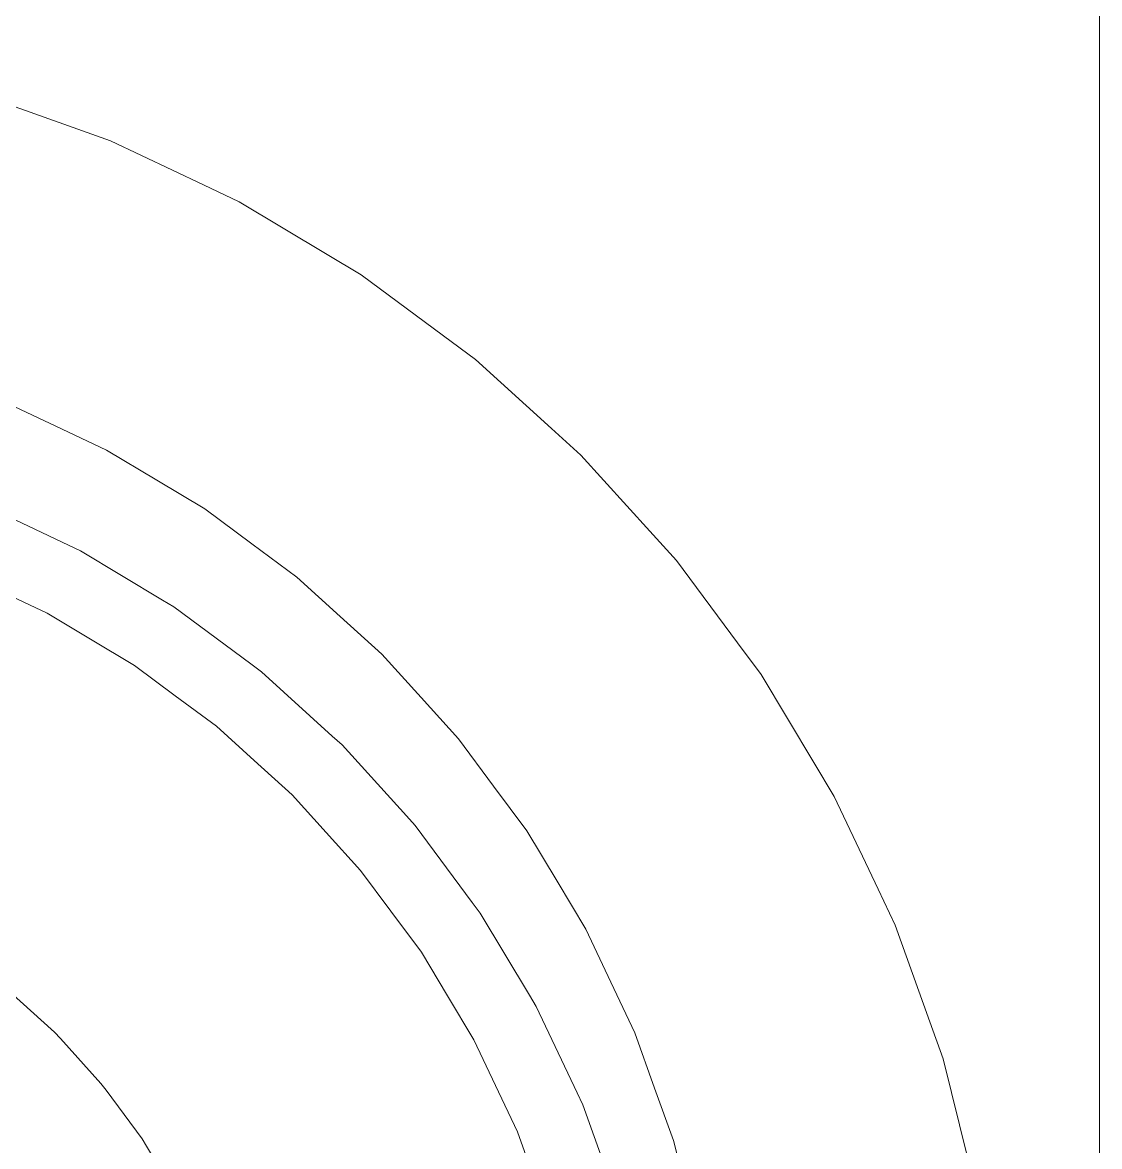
# Model space of a CAD drawing. Header units: centimetres. Extents: x -214 to 137, y -175 to 4.
# Drawn here: x 6.57 to 16.97, y -107.8 to -96.95 of the extents above; entities that cross this region are included whole.
import ezdxf

# ---------------------------------------------------------------- set-up
doc = ezdxf.new("R2010")
doc.units = ezdxf.units.CM
doc.header["$MEASUREMENT"] = 0
doc.layers.add('layer 1', color=7, linetype='Continuous')

msp = doc.modelspace()

# ---------------------------------------------------------------- linework, layer by layer
at = {"layer": 'layer 1', "color": 5, "lineweight": 9}
for points in [[(16.97057, -175.16373), (16.97057, -175.16373), (16.97057, -75.16373), (16.97057, -75.16373)], [(7.06487, -97.96183), (7.06487, -97.96183), (6.13166, -97.62792), (6.13166, -97.62792)], [(7.42456, -98.09053), (7.42456, -98.09053), (7.06487, -97.96183), (7.06487, -97.96183)], [(8.32055, -98.51432), (8.32055, -98.51432), (7.42456, -98.09053), (7.42456, -98.09053)], [(8.66589, -98.67765), (8.66589, -98.67765), (8.32055, -98.51432), (8.32055, -98.51432)], [(9.51603, -99.18721), (9.51603, -99.18721), (8.66589, -98.67765), (8.66589, -98.67765)], [(9.8437, -99.38361), (9.8437, -99.38361), (9.51603, -99.18721), (9.51603, -99.18721)], [(10.6398, -99.97404), (10.6398, -99.97404), (9.8437, -99.38361), (9.8437, -99.38361)], [(10.94664, -100.20162), (10.94664, -100.20162), (10.6398, -99.97404), (10.6398, -99.97404)], [(11.68103, -100.86724), (11.68103, -100.86724), (10.94664, -100.20162), (10.94664, -100.20162)], [(6.38407, -100.60247), (6.38407, -100.60247), (6.89631, -100.84475), (6.89631, -100.84475)], [(6.89631, -100.84475), (6.89631, -100.84475), (7.3842, -101.0755), (7.3842, -101.0755)], [(11.96409, -101.12379), (11.96409, -101.12379), (11.68103, -100.86724), (11.68103, -100.86724)], [(7.3842, -101.0755), (7.3842, -101.0755), (7.87023, -101.36682), (7.87023, -101.36682)], [(12.6297, -101.85819), (12.6297, -101.85819), (11.96409, -101.12379), (11.96409, -101.12379)], [(7.87023, -101.36682), (7.87023, -101.36682), (8.33315, -101.64429), (8.33315, -101.64429)], [(7.01809, -101.99507), (7.01809, -101.99507), (6.18259, -101.5999), (6.18259, -101.5999)], [(7.01809, -101.99507), (7.01809, -101.99507), (6.18259, -101.5999), (6.18259, -101.5999)], [(7.01809, -101.99507), (7.01809, -101.99507), (6.18259, -101.5999), (6.18259, -101.5999)], [(7.01809, -101.99507), (7.01809, -101.99507), (6.18259, -101.5999), (6.18259, -101.5999)], [(7.01809, -101.99507), (7.01809, -101.99507), (6.18259, -101.5999), (6.18259, -101.5999)], [(8.33315, -101.64429), (8.33315, -101.64429), (8.78828, -101.98185), (8.78828, -101.98185)], [(12.88625, -102.14125), (12.88625, -102.14125), (12.6297, -101.85819), (12.6297, -101.85819)], [(7.13336, -102.04959), (7.13336, -102.04959), (7.01809, -101.99507), (7.01809, -101.99507)], [(7.13336, -102.04959), (7.13336, -102.04959), (7.01809, -101.99507), (7.01809, -101.99507)], [(7.13336, -102.04959), (7.13336, -102.04959), (7.01809, -101.99507), (7.01809, -101.99507)], [(7.13336, -102.04959), (7.13336, -102.04959), (7.01809, -101.99507), (7.01809, -101.99507)], [(7.13336, -102.04959), (7.13336, -102.04959), (7.01809, -101.99507), (7.01809, -101.99507)], [(8.78828, -101.98185), (8.78828, -101.98185), (9.22178, -102.30335), (9.22178, -102.30335)], [(7.9261, -102.52475), (7.9261, -102.52475), (7.13336, -102.04959), (7.13336, -102.04959)], [(7.9261, -102.52475), (7.9261, -102.52475), (7.13336, -102.04959), (7.13336, -102.04959)], [(7.9261, -102.52475), (7.9261, -102.52475), (7.13336, -102.04959), (7.13336, -102.04959)], [(7.9261, -102.52475), (7.9261, -102.52475), (7.13336, -102.04959), (7.13336, -102.04959)], [(7.9261, -102.52475), (7.9261, -102.52475), (7.13336, -102.04959), (7.13336, -102.04959)], [(13.47667, -102.93735), (13.47667, -102.93735), (12.88625, -102.14125), (12.88625, -102.14125)], [(9.22178, -102.30335), (9.22178, -102.30335), (9.64164, -102.68389), (9.64164, -102.68389)], [(8.03547, -102.59031), (8.03547, -102.59031), (7.9261, -102.52475), (7.9261, -102.52475)], [(8.03547, -102.59031), (8.03547, -102.59031), (7.9261, -102.52475), (7.9261, -102.52475)], [(8.03547, -102.59031), (8.03547, -102.59031), (7.9261, -102.52475), (7.9261, -102.52475)], [(8.03547, -102.59031), (8.03547, -102.59031), (7.9261, -102.52475), (7.9261, -102.52475)], [(8.03547, -102.59031), (8.03547, -102.59031), (7.9261, -102.52475), (7.9261, -102.52475)], [(8.77782, -103.14088), (8.77782, -103.14088), (8.03547, -102.59031), (8.03547, -102.59031)], [(8.77782, -103.14088), (8.77782, -103.14088), (8.03547, -102.59031), (8.03547, -102.59031)], [(8.77782, -103.14088), (8.77782, -103.14088), (8.03547, -102.59031), (8.03547, -102.59031)], [(8.77782, -103.14088), (8.77782, -103.14088), (8.03547, -102.59031), (8.03547, -102.59031)], [(8.77782, -103.14088), (8.77782, -103.14088), (8.03547, -102.59031), (8.03547, -102.59031)], [(9.64164, -102.68389), (9.64164, -102.68389), (10.04153, -103.04634), (10.04153, -103.04634)], [(13.70424, -103.2442), (13.70424, -103.2442), (13.47667, -102.93735), (13.47667, -102.93735)], [(10.04153, -103.04634), (10.04153, -103.04634), (10.42206, -103.4662), (10.42206, -103.4662)], [(8.88024, -103.21683), (8.88024, -103.21683), (8.77782, -103.14088), (8.77782, -103.14088)], [(8.88024, -103.21683), (8.88024, -103.21683), (8.77782, -103.14088), (8.77782, -103.14088)], [(8.88024, -103.21683), (8.88024, -103.21683), (8.77782, -103.14088), (8.77782, -103.14088)], [(8.88024, -103.21683), (8.88024, -103.21683), (8.77782, -103.14088), (8.77782, -103.14088)], [(8.88024, -103.21683), (8.88024, -103.21683), (8.77782, -103.14088), (8.77782, -103.14088)], [(9.56506, -103.83752), (9.56506, -103.83752), (8.88024, -103.21683), (8.88024, -103.21683)], [(9.56506, -103.83752), (9.56506, -103.83752), (8.88024, -103.21683), (8.88024, -103.21683)], [(9.56506, -103.83752), (9.56506, -103.83752), (8.88024, -103.21683), (8.88024, -103.21683)], [(9.56506, -103.83752), (9.56506, -103.83752), (8.88024, -103.21683), (8.88024, -103.21683)], [(9.56506, -103.83752), (9.56506, -103.83752), (8.88024, -103.21683), (8.88024, -103.21683)], [(14.2138, -104.09434), (14.2138, -104.09434), (13.70424, -103.2442), (13.70424, -103.2442)], [(10.42206, -103.4662), (10.42206, -103.4662), (10.7845, -103.86609), (10.7845, -103.86609)], [(9.65954, -103.92316), (9.65954, -103.92316), (9.56506, -103.83752), (9.56506, -103.83752)], [(9.65954, -103.92316), (9.65954, -103.92316), (9.56506, -103.83752), (9.56506, -103.83752)], [(9.65954, -103.92316), (9.65954, -103.92316), (9.56506, -103.83752), (9.56506, -103.83752)], [(9.65954, -103.92316), (9.65954, -103.92316), (9.56506, -103.83752), (9.56506, -103.83752)], [(9.65954, -103.92316), (9.65954, -103.92316), (9.56506, -103.83752), (9.56506, -103.83752)], [(10.7845, -103.86609), (10.7845, -103.86609), (11.12205, -104.32123), (11.12205, -104.32123)], [(10.28022, -104.60798), (10.28022, -104.60798), (9.65954, -103.92316), (9.65954, -103.92316)], [(10.28022, -104.60798), (10.28022, -104.60798), (9.65954, -103.92316), (9.65954, -103.92316)], [(10.28022, -104.60798), (10.28022, -104.60798), (9.65954, -103.92316), (9.65954, -103.92316)], [(10.28022, -104.60798), (10.28022, -104.60798), (9.65954, -103.92316), (9.65954, -103.92316)], [(10.28022, -104.60798), (10.28022, -104.60798), (9.65954, -103.92316), (9.65954, -103.92316)], [(14.41019, -104.42201), (14.41019, -104.42201), (14.2138, -104.09434), (14.2138, -104.09434)], [(11.12205, -104.32123), (11.12205, -104.32123), (11.44355, -104.75473), (11.44355, -104.75473)], [(14.83396, -105.318), (14.83396, -105.318), (14.41019, -104.42201), (14.41019, -104.42201)], [(10.36585, -104.70246), (10.36585, -104.70246), (10.28022, -104.60798), (10.28022, -104.60798)], [(10.36585, -104.70246), (10.36585, -104.70246), (10.28022, -104.60798), (10.28022, -104.60798)], [(10.36585, -104.70246), (10.36585, -104.70246), (10.28022, -104.60798), (10.28022, -104.60798)], [(10.36585, -104.70246), (10.36585, -104.70246), (10.28022, -104.60798), (10.28022, -104.60798)], [(10.36585, -104.70246), (10.36585, -104.70246), (10.28022, -104.60798), (10.28022, -104.60798)], [(10.91641, -105.44481), (10.91641, -105.44481), (10.36585, -104.70246), (10.36585, -104.70246)], [(10.91641, -105.44481), (10.91641, -105.44481), (10.36585, -104.70246), (10.36585, -104.70246)], [(10.91641, -105.44481), (10.91641, -105.44481), (10.36585, -104.70246), (10.36585, -104.70246)], [(10.91641, -105.44481), (10.91641, -105.44481), (10.36585, -104.70246), (10.36585, -104.70246)], [(10.91641, -105.44481), (10.91641, -105.44481), (10.36585, -104.70246), (10.36585, -104.70246)], [(11.44355, -104.75473), (11.44355, -104.75473), (11.73487, -105.24076), (11.73487, -105.24076)], [(11.73487, -105.24076), (11.73487, -105.24076), (12.01233, -105.70368), (12.01233, -105.70368)], [(14.99729, -105.66335), (14.99729, -105.66335), (14.83396, -105.318), (14.83396, -105.318)], [(10.99237, -105.54723), (10.99237, -105.54723), (10.91641, -105.44481), (10.91641, -105.44481)], [(10.99237, -105.54723), (10.99237, -105.54723), (10.91641, -105.44481), (10.91641, -105.44481)], [(10.99237, -105.54723), (10.99237, -105.54723), (10.91641, -105.44481), (10.91641, -105.44481)], [(10.99237, -105.54723), (10.99237, -105.54723), (10.91641, -105.44481), (10.91641, -105.44481)], [(10.99237, -105.54723), (10.99237, -105.54723), (10.91641, -105.44481), (10.91641, -105.44481)], [(11.46752, -106.33999), (11.46752, -106.33999), (10.99237, -105.54723), (10.99237, -105.54723)], [(11.46752, -106.33999), (11.46752, -106.33999), (10.99237, -105.54723), (10.99237, -105.54723)], [(11.46752, -106.33999), (11.46752, -106.33999), (10.99237, -105.54723), (10.99237, -105.54723)], [(11.46752, -106.33999), (11.46752, -106.33999), (10.99237, -105.54723), (10.99237, -105.54723)], [(11.46752, -106.33999), (11.46752, -106.33999), (10.99237, -105.54723), (10.99237, -105.54723)], [(12.01233, -105.70368), (12.01233, -105.70368), (12.2546, -106.21593), (12.2546, -106.21593)], [(15.3312, -106.59656), (15.3312, -106.59656), (14.99729, -105.66335), (14.99729, -105.66335)], [(12.2546, -106.21593), (12.2546, -106.21593), (12.48535, -106.70381), (12.48535, -106.70381)], [(6.45232, -106.30661), (6.45232, -106.30661), (6.88442, -106.69824), (6.88442, -106.69824)], [(6.45232, -106.30661), (6.45232, -106.30661), (6.88442, -106.69824), (6.88442, -106.69824)], [(6.45232, -106.30661), (6.45232, -106.30661), (6.88442, -106.69824), (6.88442, -106.69824)], [(6.45232, -106.30661), (6.45232, -106.30661), (6.88442, -106.69824), (6.88442, -106.69824)], [(6.45232, -106.30661), (6.45232, -106.30661), (6.88442, -106.69824), (6.88442, -106.69824)], [(11.53307, -106.44936), (11.53307, -106.44936), (11.46752, -106.33999), (11.46752, -106.33999)], [(11.53307, -106.44936), (11.53307, -106.44936), (11.46752, -106.33999), (11.46752, -106.33999)], [(11.53307, -106.44936), (11.53307, -106.44936), (11.46752, -106.33999), (11.46752, -106.33999)], [(11.53307, -106.44936), (11.53307, -106.44936), (11.46752, -106.33999), (11.46752, -106.33999)], [(11.53307, -106.44936), (11.53307, -106.44936), (11.46752, -106.33999), (11.46752, -106.33999)], [(11.92823, -107.28485), (11.92823, -107.28485), (11.53307, -106.44936), (11.53307, -106.44936)], [(11.92823, -107.28485), (11.92823, -107.28485), (11.53307, -106.44936), (11.53307, -106.44936)], [(11.92823, -107.28485), (11.92823, -107.28485), (11.53307, -106.44936), (11.53307, -106.44936)], [(11.92823, -107.28485), (11.92823, -107.28485), (11.53307, -106.44936), (11.53307, -106.44936)], [(11.92823, -107.28485), (11.92823, -107.28485), (11.53307, -106.44936), (11.53307, -106.44936)], [(15.4599, -106.95625), (15.4599, -106.95625), (15.3312, -106.59656), (15.3312, -106.59656)], [(6.88442, -106.69824), (6.88442, -106.69824), (6.94046, -106.76007), (6.94046, -106.76007)], [(6.88442, -106.69824), (6.88442, -106.69824), (6.94046, -106.76007), (6.94046, -106.76007)], [(6.88442, -106.69824), (6.88442, -106.69824), (6.94046, -106.76007), (6.94046, -106.76007)], [(6.88442, -106.69824), (6.88442, -106.69824), (6.94046, -106.76007), (6.94046, -106.76007)], [(6.88442, -106.69824), (6.88442, -106.69824), (6.94046, -106.76007), (6.94046, -106.76007)], [(12.48535, -106.70381), (12.48535, -106.70381), (12.67625, -107.23734), (12.67625, -107.23734)], [(6.94046, -106.76007), (6.94046, -106.76007), (7.33209, -107.19217), (7.33209, -107.19217)], [(6.94046, -106.76007), (6.94046, -106.76007), (7.33209, -107.19217), (7.33209, -107.19217)], [(6.94046, -106.76007), (6.94046, -106.76007), (7.33209, -107.19217), (7.33209, -107.19217)], [(6.94046, -106.76007), (6.94046, -106.76007), (7.33209, -107.19217), (7.33209, -107.19217)], [(6.94046, -106.76007), (6.94046, -106.76007), (7.33209, -107.19217), (7.33209, -107.19217)], [(15.70072, -107.9177), (15.70072, -107.9177), (15.4599, -106.95625), (15.4599, -106.95625)], [(7.33209, -107.19217), (7.33209, -107.19217), (7.38179, -107.25919), (7.38179, -107.25919)], [(7.33209, -107.19217), (7.33209, -107.19217), (7.38179, -107.25919), (7.38179, -107.25919)], [(7.33209, -107.19217), (7.33209, -107.19217), (7.38179, -107.25919), (7.38179, -107.25919)], [(7.33209, -107.19217), (7.33209, -107.19217), (7.38179, -107.25919), (7.38179, -107.25919)], [(7.33209, -107.19217), (7.33209, -107.19217), (7.38179, -107.25919), (7.38179, -107.25919)], [(12.67625, -107.23734), (12.67625, -107.23734), (12.85806, -107.7455), (12.85806, -107.7455)], [(7.38179, -107.25919), (7.38179, -107.25919), (7.72919, -107.7276), (7.72919, -107.7276)], [(7.38179, -107.25919), (7.38179, -107.25919), (7.72919, -107.7276), (7.72919, -107.7276)], [(7.38179, -107.25919), (7.38179, -107.25919), (7.72919, -107.7276), (7.72919, -107.7276)], [(7.38179, -107.25919), (7.38179, -107.25919), (7.72919, -107.7276), (7.72919, -107.7276)], [(7.38179, -107.25919), (7.38179, -107.25919), (7.72919, -107.7276), (7.72919, -107.7276)], [(11.98275, -107.40013), (11.98275, -107.40013), (11.92823, -107.28485), (11.92823, -107.28485)], [(11.98275, -107.40013), (11.98275, -107.40013), (11.92823, -107.28485), (11.92823, -107.28485)], [(11.98275, -107.40013), (11.98275, -107.40013), (11.92823, -107.28485), (11.92823, -107.28485)], [(11.98275, -107.40013), (11.98275, -107.40013), (11.92823, -107.28485), (11.92823, -107.28485)], [(11.98275, -107.40013), (11.98275, -107.40013), (11.92823, -107.28485), (11.92823, -107.28485)], [(12.29412, -108.27034), (12.29412, -108.27034), (11.98275, -107.40013), (11.98275, -107.40013)], [(12.29412, -108.27034), (12.29412, -108.27034), (11.98275, -107.40013), (11.98275, -107.40013)], [(12.29412, -108.27034), (12.29412, -108.27034), (11.98275, -107.40013), (11.98275, -107.40013)], [(12.29412, -108.27034), (12.29412, -108.27034), (11.98275, -107.40013), (11.98275, -107.40013)], [(12.29412, -108.27034), (12.29412, -108.27034), (11.98275, -107.40013), (11.98275, -107.40013)], [(7.72919, -107.7276), (7.72919, -107.7276), (7.77209, -107.79917), (7.77209, -107.79917)], [(7.72919, -107.7276), (7.72919, -107.7276), (7.77209, -107.79917), (7.77209, -107.79917)], [(7.72919, -107.7276), (7.72919, -107.7276), (7.77209, -107.79917), (7.77209, -107.79917)], [(7.72919, -107.7276), (7.72919, -107.7276), (7.77209, -107.79917), (7.77209, -107.79917)], [(7.72919, -107.7276), (7.72919, -107.7276), (7.77209, -107.79917), (7.77209, -107.79917)], [(12.85806, -107.7455), (12.85806, -107.7455), (12.99575, -108.29517), (12.99575, -108.29517)], [(7.77209, -107.79917), (7.77209, -107.79917), (8.07189, -108.29937), (8.07189, -108.29937)], [(7.77209, -107.79917), (7.77209, -107.79917), (8.07189, -108.29937), (8.07189, -108.29937)], [(7.77209, -107.79917), (7.77209, -107.79917), (8.07189, -108.29937), (8.07189, -108.29937)], [(7.77209, -107.79917), (7.77209, -107.79917), (8.07189, -108.29937), (8.07189, -108.29937)], [(7.77209, -107.79917), (7.77209, -107.79917), (8.07189, -108.29937), (8.07189, -108.29937)]]:
    msp.add_open_spline(points, degree=3, dxfattribs=at)
at = {"layer": 'layer 1', "color": 1, "lineweight": 9}
for points in [[(6.81183, -102.6511), (6.81183, -102.6511), (6.36373, -102.43916), (6.36373, -102.43916)], [(6.81183, -102.6511), (6.81183, -102.6511), (6.36373, -102.43916), (6.36373, -102.43916)], [(6.81183, -102.6511), (6.81183, -102.6511), (6.36373, -102.43916), (6.36373, -102.43916)], [(6.81183, -102.6511), (6.81183, -102.6511), (6.36373, -102.43916), (6.36373, -102.43916)], [(6.81183, -102.6511), (6.81183, -102.6511), (6.36373, -102.43916), (6.36373, -102.43916)], [(7.23137, -102.90258), (7.23137, -102.90258), (6.81183, -102.6511), (6.81183, -102.6511)], [(7.23137, -102.90258), (7.23137, -102.90258), (6.81183, -102.6511), (6.81183, -102.6511)], [(7.23137, -102.90258), (7.23137, -102.90258), (6.81183, -102.6511), (6.81183, -102.6511)], [(7.23137, -102.90258), (7.23137, -102.90258), (6.81183, -102.6511), (6.81183, -102.6511)], [(7.23137, -102.90258), (7.23137, -102.90258), (6.81183, -102.6511), (6.81183, -102.6511)], [(7.65654, -103.15742), (7.65654, -103.15742), (7.23137, -102.90258), (7.23137, -102.90258)], [(7.65654, -103.15742), (7.65654, -103.15742), (7.23137, -102.90258), (7.23137, -102.90258)], [(7.65654, -103.15742), (7.65654, -103.15742), (7.23137, -102.90258), (7.23137, -102.90258)], [(7.65654, -103.15742), (7.65654, -103.15742), (7.23137, -102.90258), (7.23137, -102.90258)], [(7.65654, -103.15742), (7.65654, -103.15742), (7.23137, -102.90258), (7.23137, -102.90258)], [(8.04942, -103.44879), (8.04942, -103.44879), (7.65654, -103.15742), (7.65654, -103.15742)], [(8.04942, -103.44879), (8.04942, -103.44879), (7.65654, -103.15742), (7.65654, -103.15742)], [(8.04942, -103.44879), (8.04942, -103.44879), (7.65654, -103.15742), (7.65654, -103.15742)], [(8.04942, -103.44879), (8.04942, -103.44879), (7.65654, -103.15742), (7.65654, -103.15742)], [(8.04942, -103.44879), (8.04942, -103.44879), (7.65654, -103.15742), (7.65654, -103.15742)], [(8.44754, -103.74405), (8.44754, -103.74405), (8.04942, -103.44879), (8.04942, -103.44879)], [(8.44754, -103.74405), (8.44754, -103.74405), (8.04942, -103.44879), (8.04942, -103.44879)], [(8.44754, -103.74405), (8.44754, -103.74405), (8.04942, -103.44879), (8.04942, -103.44879)], [(8.44754, -103.74405), (8.44754, -103.74405), (8.04942, -103.44879), (8.04942, -103.44879)], [(8.44754, -103.74405), (8.44754, -103.74405), (8.04942, -103.44879), (8.04942, -103.44879)], [(8.80995, -104.07254), (8.80995, -104.07254), (8.44754, -103.74405), (8.44754, -103.74405)], [(8.80995, -104.07254), (8.80995, -104.07254), (8.44754, -103.74405), (8.44754, -103.74405)], [(8.80995, -104.07254), (8.80995, -104.07254), (8.44754, -103.74405), (8.44754, -103.74405)], [(8.80995, -104.07254), (8.80995, -104.07254), (8.44754, -103.74405), (8.44754, -103.74405)], [(8.80995, -104.07254), (8.80995, -104.07254), (8.44754, -103.74405), (8.44754, -103.74405)], [(9.17724, -104.40543), (9.17724, -104.40543), (8.80995, -104.07254), (8.80995, -104.07254)], [(9.17724, -104.40543), (9.17724, -104.40543), (8.80995, -104.07254), (8.80995, -104.07254)], [(9.17724, -104.40543), (9.17724, -104.40543), (8.80995, -104.07254), (8.80995, -104.07254)], [(9.17724, -104.40543), (9.17724, -104.40543), (8.80995, -104.07254), (8.80995, -104.07254)], [(9.17724, -104.40543), (9.17724, -104.40543), (8.80995, -104.07254), (8.80995, -104.07254)], [(9.50571, -104.76787), (9.50571, -104.76787), (9.17724, -104.40543), (9.17724, -104.40543)], [(9.50571, -104.76787), (9.50571, -104.76787), (9.17724, -104.40543), (9.17724, -104.40543)], [(9.50571, -104.76787), (9.50571, -104.76787), (9.17724, -104.40543), (9.17724, -104.40543)], [(9.50571, -104.76787), (9.50571, -104.76787), (9.17724, -104.40543), (9.17724, -104.40543)], [(9.50571, -104.76787), (9.50571, -104.76787), (9.17724, -104.40543), (9.17724, -104.40543)], [(9.83859, -105.13515), (9.83859, -105.13515), (9.50571, -104.76787), (9.50571, -104.76787)], [(9.83859, -105.13515), (9.83859, -105.13515), (9.50571, -104.76787), (9.50571, -104.76787)], [(9.83859, -105.13515), (9.83859, -105.13515), (9.50571, -104.76787), (9.50571, -104.76787)], [(9.83859, -105.13515), (9.83859, -105.13515), (9.50571, -104.76787), (9.50571, -104.76787)], [(9.83859, -105.13515), (9.83859, -105.13515), (9.50571, -104.76787), (9.50571, -104.76787)], [(10.12999, -105.52802), (10.12999, -105.52802), (9.83859, -105.13515), (9.83859, -105.13515)], [(10.12999, -105.52802), (10.12999, -105.52802), (9.83859, -105.13515), (9.83859, -105.13515)], [(10.12999, -105.52802), (10.12999, -105.52802), (9.83859, -105.13515), (9.83859, -105.13515)], [(10.12999, -105.52802), (10.12999, -105.52802), (9.83859, -105.13515), (9.83859, -105.13515)], [(10.12999, -105.52802), (10.12999, -105.52802), (9.83859, -105.13515), (9.83859, -105.13515)], [(10.42526, -105.92614), (10.42526, -105.92614), (10.12999, -105.52802), (10.12999, -105.52802)], [(10.42526, -105.92614), (10.42526, -105.92614), (10.12999, -105.52802), (10.12999, -105.52802)], [(10.42526, -105.92614), (10.42526, -105.92614), (10.12999, -105.52802), (10.12999, -105.52802)], [(10.42526, -105.92614), (10.42526, -105.92614), (10.12999, -105.52802), (10.12999, -105.52802)], [(10.42526, -105.92614), (10.42526, -105.92614), (10.12999, -105.52802), (10.12999, -105.52802)], [(10.6767, -106.34569), (10.6767, -106.34569), (10.42526, -105.92614), (10.42526, -105.92614)], [(10.6767, -106.34569), (10.6767, -106.34569), (10.42526, -105.92614), (10.42526, -105.92614)], [(10.6767, -106.34569), (10.6767, -106.34569), (10.42526, -105.92614), (10.42526, -105.92614)], [(10.6767, -106.34569), (10.6767, -106.34569), (10.42526, -105.92614), (10.42526, -105.92614)], [(10.6767, -106.34569), (10.6767, -106.34569), (10.42526, -105.92614), (10.42526, -105.92614)], [(10.93156, -106.77087), (10.93156, -106.77087), (10.6767, -106.34569), (10.6767, -106.34569)], [(10.93156, -106.77087), (10.93156, -106.77087), (10.6767, -106.34569), (10.6767, -106.34569)], [(10.93156, -106.77087), (10.93156, -106.77087), (10.6767, -106.34569), (10.6767, -106.34569)], [(10.93156, -106.77087), (10.93156, -106.77087), (10.6767, -106.34569), (10.6767, -106.34569)], [(10.93156, -106.77087), (10.93156, -106.77087), (10.6767, -106.34569), (10.6767, -106.34569)], [(11.14068, -107.21304), (11.14068, -107.21304), (10.93156, -106.77087), (10.93156, -106.77087)], [(11.14068, -107.21304), (11.14068, -107.21304), (10.93156, -106.77087), (10.93156, -106.77087)], [(11.14068, -107.21304), (11.14068, -107.21304), (10.93156, -106.77087), (10.93156, -106.77087)], [(11.14068, -107.21304), (11.14068, -107.21304), (10.93156, -106.77087), (10.93156, -106.77087)], [(11.14068, -107.21304), (11.14068, -107.21304), (10.93156, -106.77087), (10.93156, -106.77087)], [(11.35261, -107.66112), (11.35261, -107.66112), (11.14068, -107.21304), (11.14068, -107.21304)], [(11.35261, -107.66112), (11.35261, -107.66112), (11.14068, -107.21304), (11.14068, -107.21304)], [(11.35261, -107.66112), (11.35261, -107.66112), (11.14068, -107.21304), (11.14068, -107.21304)], [(11.35261, -107.66112), (11.35261, -107.66112), (11.14068, -107.21304), (11.14068, -107.21304)], [(11.35261, -107.66112), (11.35261, -107.66112), (11.14068, -107.21304), (11.14068, -107.21304)], [(11.51741, -108.12166), (11.51741, -108.12166), (11.35261, -107.66112), (11.35261, -107.66112)], [(11.51741, -108.12166), (11.51741, -108.12166), (11.35261, -107.66112), (11.35261, -107.66112)], [(11.51741, -108.12166), (11.51741, -108.12166), (11.35261, -107.66112), (11.35261, -107.66112)], [(11.51741, -108.12166), (11.51741, -108.12166), (11.35261, -107.66112), (11.35261, -107.66112)], [(11.51741, -108.12166), (11.51741, -108.12166), (11.35261, -107.66112), (11.35261, -107.66112)]]:
    msp.add_open_spline(points, degree=3, dxfattribs=at)

doc.saveas('drawing.dxf')
